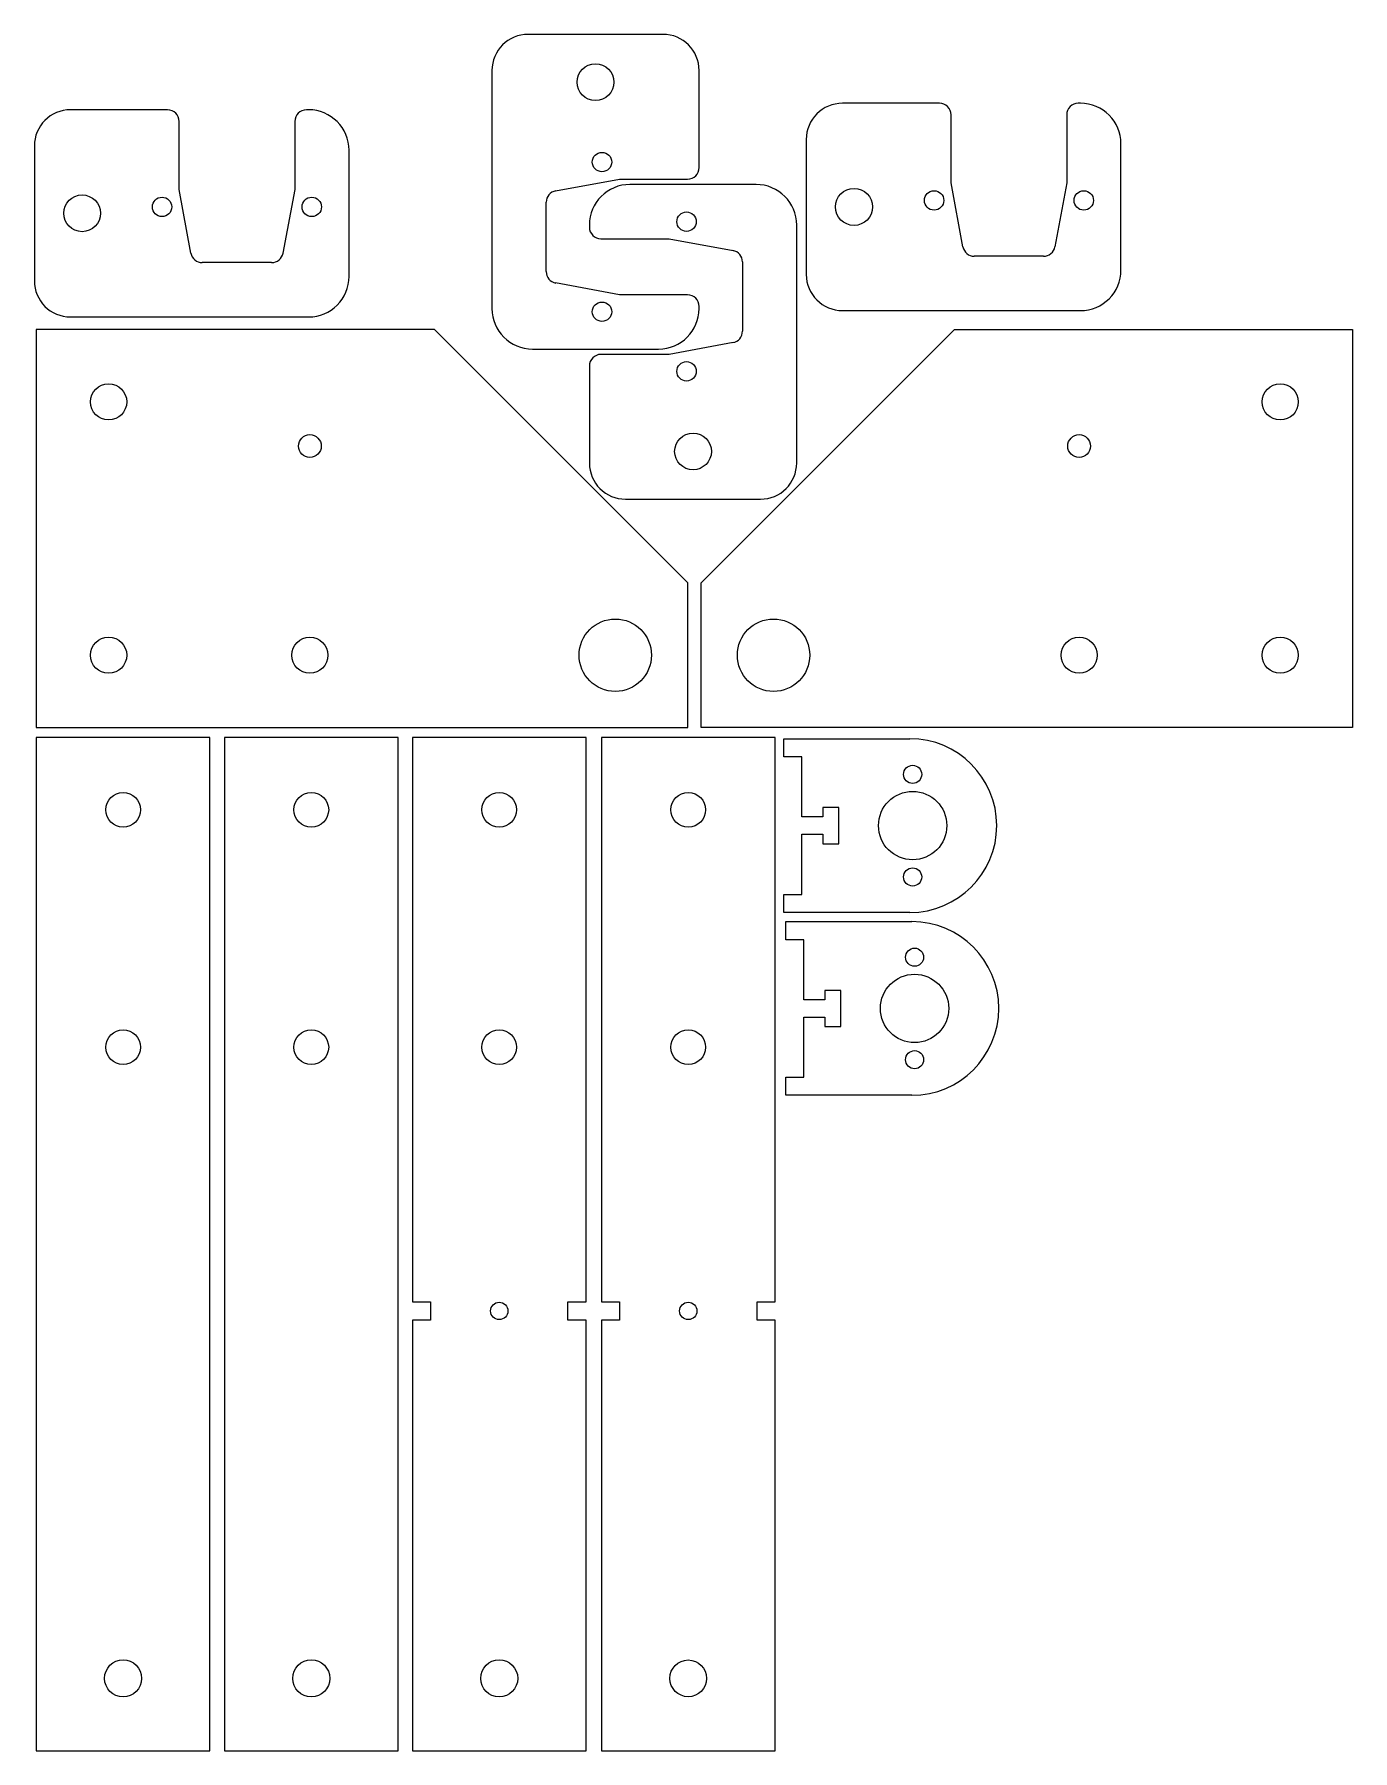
# Model space of a CAD drawing. Header units: inches. Extents: x 0.1 to 9.2, y 0.1 to 11.9.
import ezdxf

# ---------------------------------------------------------------- set-up
doc = ezdxf.new("R2010")
doc.units = ezdxf.units.IN
doc.header["$MEASUREMENT"] = 0

msp = doc.modelspace()

# ---------------------------------------------------------------- linework, layer by layer
at = {"color": 7, "linetype": 'Continuous', "lineweight": 15}
for p, q in [((4.467, 11.916), (3.536, 11.916)), ((3.286, 11.666), (3.286, 10.022)), ((4.717, 10.996), (4.717, 11.666)), ((1.045, 11.395), (0.375, 11.395)), ((2.019, 11.395), (2.004, 11.395)), ((6.377, 11.44), (5.707, 11.44)), ((7.351, 11.44), (7.336, 11.44)), ((1.125, 10.845), (1.125, 11.315)), ((1.924, 11.315), (1.924, 10.845)), ((6.457, 10.89), (6.457, 11.36)), ((7.256, 11.36), (7.256, 10.89)), ((0.125, 11.145), (0.125, 10.214)), ((5.457, 11.19), (5.457, 10.258)), ((7.631, 10.288), (7.631, 11.16)), ((2.299, 10.244), (2.299, 11.115)), ((3.726, 10.835), (4.167, 10.916)), ((4.167, 10.916), (4.637, 10.916)), ((1.206, 10.404), (1.125, 10.845)), ((1.924, 10.845), (1.842, 10.404)), ((5.111, 10.879), (4.239, 10.879)), ((6.539, 10.449), (6.457, 10.89)), ((7.256, 10.89), (7.175, 10.449)), ((3.661, 10.277), (3.661, 10.756)), ((3.959, 10.599), (3.959, 10.584)), ((5.391, 8.955), (5.391, 10.599)), ((4.039, 10.504), (4.509, 10.504)), ((4.509, 10.504), (4.951, 10.423)), ((1.764, 10.339), (1.285, 10.339)), ((5.016, 10.344), (5.016, 9.865)), ((7.096, 10.383), (6.618, 10.383)), ((4.167, 10.117), (3.726, 10.199)), ((4.637, 10.117), (4.167, 10.117)), ((0.375, 9.964), (2.019, 9.964)), ((4.717, 10.022), (4.717, 10.037)), ((5.707, 10.008), (7.351, 10.008)), ((0.138, 9.877), (0.138, 7.127)), ((2.888, 9.877), (0.138, 9.877)), ((4.638, 8.127), (2.888, 9.877)), ((4.731, 8.127), (6.481, 9.877)), ((6.481, 9.877), (9.231, 9.877)), ((9.231, 9.877), (9.231, 7.127)), ((3.566, 9.742), (4.437, 9.742)), ((4.951, 9.787), (4.509, 9.705)), ((3.959, 9.625), (3.959, 8.955)), ((4.509, 9.705), (4.039, 9.705)), ((4.209, 8.705), (5.141, 8.705)), ((4.638, 7.127), (4.638, 8.127)), ((4.731, 7.127), (4.731, 8.127)), ((0.138, 7.127), (4.638, 7.127)), ((9.231, 7.127), (4.731, 7.127)), ((0.138, 7.059), (0.138, 0.059)), ((1.338, 7.059), (0.138, 7.059)), ((1.338, 0.059), (1.338, 7.059)), ((1.438, 7.059), (1.438, 0.059)), ((2.638, 7.059), (1.438, 7.059)), ((2.638, 0.059), (2.638, 7.059)), ((2.736, 7.059), (2.736, 3.159)), ((3.936, 7.059), (2.736, 7.059)), ((3.936, 3.159), (3.936, 7.059)), ((4.042, 7.059), (4.042, 3.159)), ((5.242, 7.059), (4.042, 7.059)), ((5.242, 3.159), (5.242, 7.059)), ((5.302, 6.925), (5.302, 7.05)), ((5.302, 7.05), (6.173, 7.05)), ((5.427, 6.925), (5.302, 6.925)), ((5.427, 6.51), (5.427, 6.925)), ((5.572, 6.575), (5.572, 6.51)), ((5.682, 6.575), (5.572, 6.575)), ((5.682, 6.325), (5.682, 6.575)), ((5.572, 6.51), (5.427, 6.51)), ((5.427, 5.975), (5.427, 6.39)), ((5.427, 6.39), (5.572, 6.39)), ((5.572, 6.39), (5.572, 6.325)), ((5.572, 6.325), (5.682, 6.325)), ((5.302, 5.975), (5.427, 5.975)), ((5.302, 5.85), (5.302, 5.975)), ((6.173, 5.85), (5.302, 5.85)), ((5.316, 5.787), (6.187, 5.787)), ((5.316, 5.662), (5.316, 5.787)), ((5.441, 5.662), (5.316, 5.662)), ((5.441, 5.247), (5.441, 5.662)), ((5.586, 5.247), (5.441, 5.247)), ((5.696, 5.312), (5.586, 5.312)), ((5.586, 5.312), (5.586, 5.247)), ((5.696, 5.062), (5.696, 5.312)), ((5.441, 4.712), (5.441, 5.127)), ((5.441, 5.127), (5.586, 5.127)), ((5.586, 5.127), (5.586, 5.062)), ((5.586, 5.062), (5.696, 5.062)), ((5.316, 4.712), (5.441, 4.712)), ((5.316, 4.587), (5.316, 4.712)), ((6.187, 4.587), (5.316, 4.587)), ((2.736, 3.159), (2.861, 3.159)), ((2.861, 3.159), (2.861, 3.034)), ((3.811, 3.159), (3.936, 3.159)), ((3.811, 3.034), (3.811, 3.159)), ((4.042, 3.159), (4.167, 3.159)), ((4.167, 3.159), (4.167, 3.034)), ((5.117, 3.159), (5.242, 3.159)), ((5.117, 3.034), (5.117, 3.159)), ((2.736, 3.034), (2.736, 0.059)), ((2.861, 3.034), (2.736, 3.034)), ((3.936, 3.034), (3.811, 3.034)), ((3.936, 0.059), (3.936, 3.034)), ((4.042, 3.034), (4.042, 0.059)), ((4.167, 3.034), (4.042, 3.034)), ((5.242, 3.034), (5.117, 3.034)), ((5.242, 0.059), (5.242, 3.034)), ((0.138, 0.059), (1.338, 0.059)), ((1.438, 0.059), (2.638, 0.059)), ((2.736, 0.059), (3.936, 0.059)), ((4.042, 0.059), (5.242, 0.059))]:
    msp.add_line(p, q, dxfattribs=at)
for centre, radius in [((4.001, 11.586), 0.127), ((4.046, 11.034), 0.067), ((0.455, 10.68), 0.127), ((1.007, 10.724), 0.067), ((2.041, 10.724), 0.067), ((5.787, 10.724), 0.128), ((6.34, 10.769), 0.067), ((7.374, 10.769), 0.067), ((4.63, 10.622), 0.067), ((4.046, 10), 0.067), ((4.63, 9.588), 0.067), ((0.638, 9.377), 0.125), ((8.731, 9.377), 0.125), ((2.028, 9.072), 0.0787), ((4.675, 9.035), 0.127), ((7.342, 9.072), 0.0787), ((4.138, 7.627), 0.25), ((5.231, 7.627), 0.25), ((0.638, 7.627), 0.125), ((2.028, 7.627), 0.125), ((7.342, 7.627), 0.125), ((8.731, 7.627), 0.125), ((6.192, 6.804), 0.0625), ((0.738, 6.559), 0.12), ((2.038, 6.559), 0.12), ((3.336, 6.559), 0.12), ((4.642, 6.559), 0.12), ((6.192, 6.45), 0.236), ((6.192, 6.095), 0.0625), ((6.205, 5.541), 0.0625), ((6.205, 5.187), 0.236), ((0.738, 4.919), 0.12), ((2.038, 4.919), 0.12), ((3.336, 4.919), 0.12), ((4.642, 4.919), 0.12), ((6.205, 4.833), 0.0625), ((3.336, 3.097), 0.06), ((4.642, 3.097), 0.06), ((0.738, 0.559), 0.128), ((2.038, 0.559), 0.128), ((3.336, 0.559), 0.128), ((4.642, 0.559), 0.127)]:
    msp.add_circle(centre, radius, dxfattribs=at)
for centre, radius, start, end in [((3.536, 11.666), 0.25, 90, 180), ((4.467, 11.666), 0.25, 0, 90), ((0.375, 11.145), 0.25, 90, 180), ((1.045, 11.315), 0.08, 0, 90), ((2.004, 11.315), 0.08, 90, 180), ((2.019, 11.115), 0.28, 0, 90), ((5.707, 11.19), 0.25, 90, 180), ((6.377, 11.36), 0.08, 0, 90), ((7.336, 11.36), 0.08, 90, 180), ((7.351, 11.16), 0.28, 0, 90), ((4.637, 10.996), 0.08, 270, 0), ((3.741, 10.756), 0.08, 100.4595, 180), ((4.239, 10.599), 0.28, 90, 180), ((5.111, 10.599), 0.28, 0, 90), ((4.039, 10.584), 0.08, 180, 270), ((6.618, 10.463), 0.08, 190.4595, 270), ((7.096, 10.463), 0.08, 270, 349.5405), ((1.285, 10.419), 0.08, 190.4595, 270), ((1.764, 10.419), 0.08, 270, 349.5405), ((4.936, 10.344), 0.08, 0, 79.5405), ((0.375, 10.214), 0.25, 180, 270), ((2.019, 10.244), 0.28, 270, 0), ((3.741, 10.277), 0.08, 180, 259.5405), ((5.707, 10.258), 0.25, 180, 270), ((7.351, 10.288), 0.28, 270, 0), ((4.637, 10.037), 0.08, 0, 90), ((3.566, 10.022), 0.28, 180, 270), ((4.437, 10.022), 0.28, 270, 0), ((4.936, 9.865), 0.08, 280.4595, 0), ((4.039, 9.625), 0.08, 90, 180), ((4.209, 8.955), 0.25, 180, 270), ((5.141, 8.955), 0.25, 270, 0), ((6.173, 6.45), 0.6, 270, 90), ((6.187, 5.187), 0.6, 270, 90)]:
    msp.add_arc(centre, radius, start, end, dxfattribs=at)

doc.saveas('drawing.dxf')
